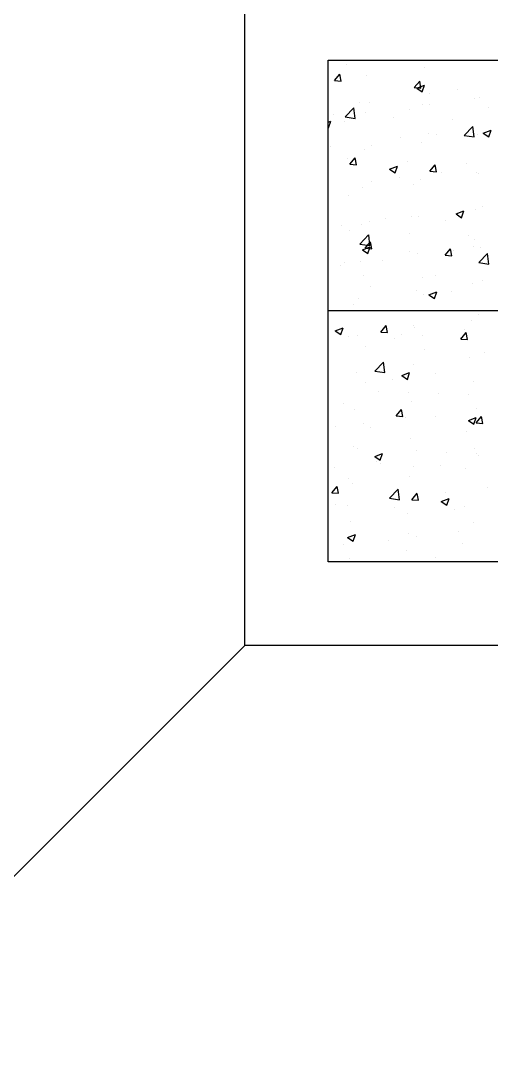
# Model space of a CAD drawing. Header units: millimetres. Extents: x 331487 to 517269, y 198509 to 399936.
# Drawn here: x 430609 to 431030, y 334416 to 335349 of the extents above; entities that cross this region are included whole.
import ezdxf

# ---------------------------------------------------------------- set-up
doc = ezdxf.new("R2010")
doc.units = ezdxf.units.MM
doc.header["$MEASUREMENT"] = 0
doc.layers.add('COLUMN', color=6, linetype='Continuous')
doc.layers.add('FOOTING', color=5, linetype='Continuous')

msp = doc.modelspace()

# ---------------------------------------------------------------- linework, layer by layer
at = {"layer": 'COLUMN'}
for p, q in [((430884.35, 335313.5), (431634.35, 335313.5)), ((430884.35, 334863.5), (430884.35, 335313.5)), ((431634.35, 334863.5), (430884.35, 334863.5))]:
    msp.add_line(p, q, dxfattribs=at)
at = {"layer": 'COLUMN', "color": 2, "linetype": 'Continuous'}
for p, q in [((430900.67, 335309.55), (430900.67, 335309.55)), ((431020.86, 335312.89), (431020.86, 335312.89)), ((430889.76, 335295.19), (430894.58, 335300.93)), ((430895.74, 335294.66), (430894.58, 335300.93)), ((430919, 335299.44), (430919, 335299.44)), ((430970.35, 335306.49), (430970.35, 335306.49)), ((430889.76, 335295.19), (430895.74, 335294.66)), ((430961.49, 335288.91), (430966.31, 335294.66)), ((430963.61, 335288.2), (430970.62, 335290.89)), ((430967.46, 335288.38), (430966.31, 335294.65)), ((430968.59, 335284.85), (430970.61, 335290.89)), ((430961.49, 335288.91), (430967.46, 335288.39)), ((430963.61, 335288.2), (430968.59, 335284.85)), ((430975.39, 335283.41), (430975.39, 335283.41)), ((431000.42, 335286.71), (431000.42, 335286.71)), ((430912.24, 335275.09), (430912.24, 335275.09)), ((430921.67, 335275.64), (430921.67, 335275.64)), ((430969.13, 335273.2), (430969.13, 335273.2)), ((430975.05, 335273.39), (430975.05, 335273.39)), ((431015.42, 335278.77), (431015.42, 335278.77)), ((431019.64, 335279.6), (431019.64, 335279.6)), ((430889.37, 335264.46), (430889.37, 335264.46)), ((430899.49, 335262.4), (430907.28, 335270.52)), ((430899.5, 335262.42), (430908.4, 335261.04)), ((430908.4, 335261.04), (430907.29, 335270.54)), ((430917.79, 335266.16), (430917.79, 335266.16)), ((430942.75, 335262.21), (430942.75, 335262.21)), ((430957.1, 335268.76), (430957.1, 335268.76)), ((431028.43, 335271.13), (431028.43, 335271.13)), ((430884.35, 335257.78), (430886.59, 335258.64)), ((430884.35, 335252.74), (430884.57, 335252.59)), ((430884.56, 335252.59), (430886.59, 335258.64)), ((430898.78, 335258.75), (430898.78, 335258.75)), ((430996.13, 335259.95), (430996.13, 335259.95)), ((431006.21, 335245.85), (431014, 335253.97)), ((431015.12, 335244.49), (431014.02, 335253.98)), ((430949.08, 335243.97), (430949.08, 335243.97)), ((430974.12, 335247.26), (430974.12, 335247.26)), ((430981.06, 335246.81), (430981.06, 335246.81)), ((431006.23, 335245.87), (431015.12, 335244.49)), ((431011.99, 335252.25), (431011.99, 335252.25)), ((431018.42, 335246.31), (431018.42, 335246.31)), ((431023.3, 335247.94), (431030.31, 335250.63)), ((431023.3, 335247.94), (431028.28, 335244.59)), ((431028.28, 335244.58), (431030.3, 335250.63)), ((430885.93, 335235.65), (430885.93, 335235.65)), ((430922.75, 335236.8), (430922.75, 335236.8)), ((430967.91, 335239.91), (430967.91, 335239.91)), ((430901.77, 335224.81), (430901.77, 335224.81)), ((430903.64, 335219.97), (430908.46, 335225.71)), ((430909.61, 335219.44), (430908.46, 335225.71)), ((430916.57, 335232.87), (430916.57, 335232.87)), ((430903.64, 335219.97), (430909.61, 335219.45)), ((430939.28, 335215.69), (430946.28, 335218.38)), ((430939.28, 335215.69), (430944.26, 335212.33)), ((430944.25, 335212.33), (430946.28, 335218.37)), ((430955.15, 335222.56), (430955.15, 335222.56)), ((430975.36, 335213.69), (430980.18, 335219.44)), ((430981.34, 335213.16), (430980.18, 335219.43)), ((431008.54, 335220.3), (431008.54, 335220.3)), ((430947.81, 335207.82), (430947.81, 335207.82)), ((430966.7, 335206.62), (430966.7, 335206.62)), ((430975.36, 335213.69), (430981.34, 335213.17)), ((430985.68, 335212.81), (430985.68, 335212.81)), ((431017.21, 335213.02), (431017.21, 335213.02)), ((431019.26, 335211.81), (431019.26, 335211.81)), ((430915.35, 335199.58), (430915.35, 335199.58)), ((430922.78, 335204.53), (430922.78, 335204.53)), ((430960.94, 335201.8), (430960.94, 335201.8)), ((430902.62, 335191.79), (430902.62, 335191.79)), ((430998.97, 335175.43), (431005.97, 335178.11)), ((431003.94, 335172.07), (431005.97, 335178.11)), ((431015.99, 335179.73), (431015.99, 335179.73)), ((431022.53, 335181.68), (431022.53, 335181.68)), ((430935.68, 335171.46), (430935.68, 335171.46)), ((430959.38, 335173.37), (430959.38, 335173.37)), ((430965.48, 335173.33), (430965.48, 335173.33)), ((430989.06, 335169.2), (430989.06, 335169.2)), ((430998.97, 335175.43), (431003.95, 335172.07)), ((430896.47, 335165.09), (430896.47, 335165.09)), ((430903.38, 335160.28), (430903.38, 335160.28)), ((430914.14, 335166.29), (430914.14, 335166.29)), ((430921.5, 335168.38), (430921.5, 335168.38)), ((430912.75, 335148.44), (430920.54, 335156.56)), ((430917.51, 335144.75), (430922.33, 335150.49)), ((430921.65, 335147.07), (430920.55, 335156.57)), ((430923.49, 335144.22), (430922.33, 335150.49)), ((430956.76, 335158.02), (430956.76, 335158.02)), ((431010.15, 335155.77), (431010.15, 335155.77)), ((431015.13, 335152.15), (431015.13, 335152.15)), ((430912.76, 335148.45), (430921.65, 335147.07)), ((430914.95, 335143.17), (430921.95, 335145.86)), ((430914.95, 335143.17), (430919.93, 335139.82)), ((430917.51, 335144.75), (430923.49, 335144.23)), ((430919.92, 335139.82), (430921.95, 335145.86)), ((430956.81, 335142.13), (430956.81, 335142.13)), ((430989.24, 335138.47), (430994.06, 335144.22)), ((430995.21, 335137.95), (430994.06, 335144.21)), ((430996.23, 335142.24), (430996.23, 335142.24)), ((431014.78, 335146.44), (431014.78, 335146.44)), ((431021.26, 335145.54), (431021.26, 335145.54)), ((430898.49, 335132.12), (430898.49, 335132.12)), ((430912.92, 335133), (430912.92, 335133)), ((430933.07, 335133.93), (430933.07, 335133.93)), ((430964.27, 335140.04), (430964.27, 335140.04)), ((430989.24, 335138.47), (430995.21, 335137.95)), ((431019.47, 335131.89), (431027.26, 335140.01)), ((431019.48, 335131.9), (431028.38, 335130.52)), ((431028.38, 335130.52), (431027.27, 335140.02)), ((430895.2, 335128.94), (430895.2, 335128.94)), ((430915.78, 335120.63), (430915.78, 335120.63)), ((430969.17, 335118.37), (430969.17, 335118.37)), ((430980.77, 335120.18), (430980.77, 335120.18)), ((431013.56, 335113.15), (431013.56, 335113.15)), ((431022.55, 335116.11), (431022.55, 335116.11)), ((430922.45, 335110.17), (430922.45, 335110.17)), ((430963.05, 335106.75), (430963.05, 335106.75)), ((430974.64, 335102.91), (430981.64, 335105.6)), ((430979.61, 335099.55), (430981.64, 335105.6)), ((430994.95, 335106.1), (430994.95, 335106.1)), ((430906.76, 335094.49), (430906.76, 335094.49)), ((430911.71, 335099.71), (430911.71, 335099.71)), ((430969.92, 335102.8), (430969.92, 335102.8)), ((430974.64, 335102.91), (430979.62, 335099.56)), ((431018.96, 335085.18), (431018.96, 335085.18)), ((431012.34, 335079.86), (431012.34, 335079.86)), ((430890.62, 335070.66), (430897.62, 335073.35)), ((430890.62, 335070.66), (430895.59, 335067.3)), ((430895.59, 335067.3), (430897.62, 335073.34)), ((430896.31, 335069.53), (430896.31, 335069.53)), ((430910.49, 335066.42), (430910.49, 335066.42)), ((430931.39, 335069.53), (430936.21, 335075.28)), ((430931.39, 335069.53), (430937.36, 335069.01)), ((430937.36, 335069), (430936.21, 335075.27)), ((430949.69, 335067.27), (430949.69, 335067.27)), ((430960.64, 335075.17), (430960.64, 335075.17)), ((430961.83, 335073.46), (430961.83, 335073.46)), ((430968.65, 335066.65), (430968.65, 335066.65)), ((431003.11, 335063.25), (431007.93, 335069)), ((431006.52, 335071.64), (431006.52, 335071.64)), ((431009.09, 335062.73), (431007.93, 335068.99)), ((430902.32, 335065.16), (430902.32, 335065.16)), ((430943.61, 335063.36), (430943.61, 335063.36)), ((431003.08, 335065.01), (431003.08, 335065.01)), ((431003.11, 335063.25), (431009.09, 335062.73)), ((430917.4, 335056.09), (430917.4, 335056.09)), ((430970.78, 335053.84), (430970.78, 335053.84)), ((431024.16, 335051.58), (431024.16, 335051.58)), ((430926.01, 335034.48), (430933.79, 335042.59)), ((430934.91, 335033.11), (430933.81, 335042.61)), ((430960.62, 335040.17), (430960.62, 335040.17)), ((431011.13, 335046.57), (431011.13, 335046.57)), ((430909.27, 335033.13), (430909.27, 335033.13)), ((430926.02, 335034.49), (430934.91, 335033.11)), ((430950.31, 335030.4), (430957.31, 335033.08)), ((430950.31, 335030.4), (430955.28, 335027.04)), ((430955.28, 335027.04), (430957.31, 335033.08)), ((430980.21, 335032.2), (430980.21, 335032.2)), ((430917.3, 335023.92), (430917.3, 335023.92)), ((430942.34, 335027.21), (430942.34, 335027.21)), ((431014.83, 335025.52), (431014.83, 335025.52)), ((430929.8, 335016.44), (430929.8, 335016.44)), ((430956.51, 335015.51), (430956.51, 335015.51)), ((430983.18, 335014.18), (430983.18, 335014.18)), ((431009.91, 335013.28), (431009.91, 335013.28)), ((430898.19, 335005.49), (430898.19, 335005.49)), ((430959.4, 335006.88), (430959.4, 335006.88)), ((431017.06, 335001.07), (431017.06, 335001.07)), ((430908.06, 334999.84), (430908.06, 334999.84)), ((430945.26, 334994.31), (430950.08, 335000.06)), ((430945.26, 334994.31), (430951.24, 334993.79)), ((430951.24, 334993.78), (430950.08, 335000.05)), ((430953.9, 334992.76), (430953.9, 334992.76)), ((430980.47, 334993.55), (430980.47, 334993.55)), ((431010, 334990.13), (431017, 334992.82)), ((431014.97, 334986.78), (431017, 334992.82)), ((431016.99, 334988.04), (431021.81, 334993.78)), ((431022.96, 334987.51), (431021.81, 334993.78)), ((430891, 334984.48), (430891, 334984.48)), ((430916.03, 334987.77), (430916.03, 334987.77)), ((430922.16, 334983.54), (430922.16, 334983.54)), ((431010, 334990.13), (431014.97, 334986.78)), ((431016.99, 334988.04), (431022.96, 334987.51)), ((430958.19, 334973.59), (430958.19, 334973.59)), ((431008.7, 334979.99), (431008.7, 334979.99)), ((430906.84, 334966.55), (430906.84, 334966.55)), ((430910.32, 334965.34), (430910.32, 334965.34)), ((431015.79, 334964.93), (431015.79, 334964.93)), ((430925.98, 334957.88), (430932.98, 334960.57)), ((430925.98, 334957.88), (430930.95, 334954.53)), ((430930.95, 334954.52), (430932.98, 334960.57)), ((430963.71, 334963.08), (430963.71, 334963.08)), ((430990.75, 334961.63), (430990.75, 334961.63)), ((431017.09, 334960.83), (431017.09, 334960.83)), ((431018.67, 334958.55), (431018.67, 334958.55)), ((430889.72, 334948.33), (430889.72, 334948.33)), ((430927.6, 334953.32), (430927.6, 334953.32)), ((430931.41, 334951.91), (430931.41, 334951.91)), ((430960.35, 334948.54), (430960.35, 334948.54)), ((430984.79, 334949.65), (430984.79, 334949.65)), ((431007.48, 334946.7), (431007.48, 334946.7)), ((430902.03, 334938.53), (430902.03, 334938.53)), ((430956.97, 334940.3), (430956.97, 334940.3)), ((430887.41, 334925.37), (430892.23, 334931.11)), ((430893.39, 334924.84), (430892.23, 334931.11)), ((430905.63, 334933.26), (430905.63, 334933.26)), ((430939.26, 334920.51), (430947.05, 334928.63)), ((430948.17, 334919.15), (430947.07, 334928.64)), ((431027.35, 334930.47), (431027.35, 334930.47)), ((430887.41, 334925.37), (430893.39, 334924.84)), ((430939.28, 334920.53), (430948.17, 334919.15)), ((430959.14, 334919.09), (430963.96, 334924.84)), ((430959.14, 334919.09), (430965.11, 334918.57)), ((430965.11, 334918.56), (430963.96, 334924.83)), ((430964.45, 334922.19), (430964.45, 334922.19)), ((430985.67, 334917.62), (430992.67, 334920.31)), ((430985.67, 334917.62), (430990.64, 334914.26)), ((430989.48, 334925.49), (430989.48, 334925.49)), ((430990.64, 334914.26), (430992.67, 334920.31)), ((430890.43, 334914.51), (430890.43, 334914.51)), ((430901.29, 334913.88), (430901.29, 334913.88)), ((430943.81, 334912.25), (430943.81, 334912.25)), ((430997.19, 334910), (430997.19, 334910)), ((431006.26, 334913.42), (431006.26, 334913.42)), ((430904.41, 334899.97), (430904.41, 334899.97)), ((430955.75, 334907.01), (430955.75, 334907.01)), ((431014.54, 334898.89), (431014.54, 334898.89)), ((430956.22, 334888.88), (430956.22, 334888.88)), ((431001.05, 334891.03), (431001.05, 334891.03)), ((430901.65, 334885.37), (430908.65, 334888.05)), ((430901.65, 334885.37), (430906.62, 334882.01)), ((430906.62, 334882.01), (430908.65, 334888.05)), ((430938.14, 334882.75), (430938.14, 334882.75)), ((430963.17, 334886.05), (430963.17, 334886.05)), ((431005.05, 334880.13), (431005.05, 334880.13)), ((430897.9, 334878.87), (430897.9, 334878.87)), ((430954.54, 334873.72), (430954.54, 334873.72)), ((430903.19, 334866.68), (430903.19, 334866.68)), ((430980.18, 334866.92), (430980.18, 334866.92))]:
    msp.add_line(p, q, dxfattribs=at)
at = {"layer": 'FOOTING', "color": 5}
for p, q in [((430809.35, 334788.5), (430809.35, 335388.5)), ((431709.35, 334788.5), (430809.35, 334788.5))]:
    msp.add_line(p, q, dxfattribs=at)
at = {"layer": 'FOOTING'}
for p, q in [((431634.35, 335088.5), (430884.35, 335088.5)), ((430809.35, 334788.5), (429509.35, 333488.5))]:
    msp.add_line(p, q, dxfattribs=at)

doc.saveas('drawing.dxf')
